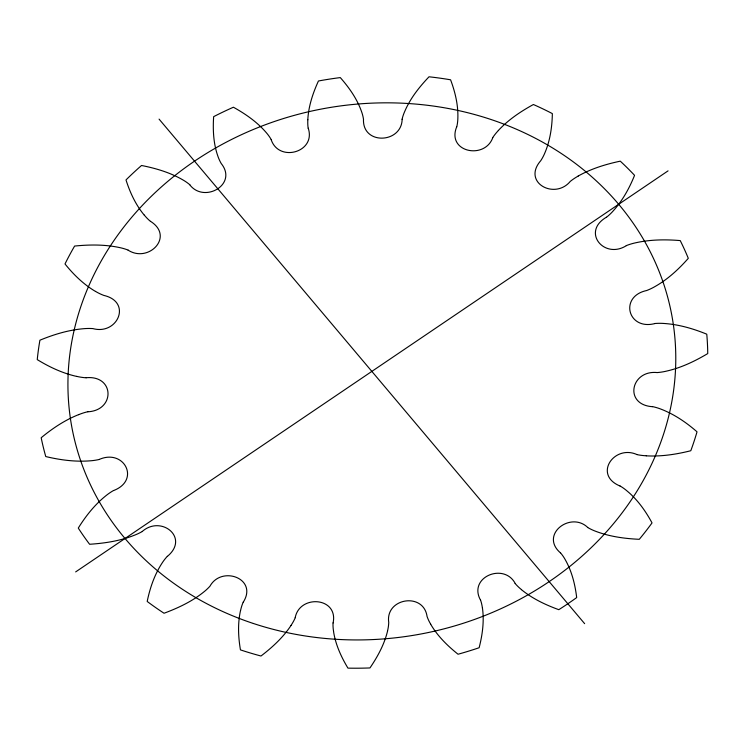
<?xml version="1.0" encoding="UTF-8"?>
<svg xmlns="http://www.w3.org/2000/svg" width="745" height="745" viewBox="0 0 745 745"><rect width="100%" height="100%" fill="white"/><g stroke="black" fill="none" stroke-linecap="round" stroke-linejoin="round"><path stroke-width="1.12" d="M307.806 119.74C308.505 106.246 312.863 93.209 318.441 80.991A337.28 295.271 -10.7 0 1 340.288 77.592C349.107 87.584 356.976 98.74 361.474 111.396A52.821 46.246 -10.7 0 1 363.551 119.619M333.108 622.95C338.547 597.09 299.667 594.221 295.197 617.661M402.151 119.284C401.592 143.44 362.759 145.266 363.467 119.638M240.542 610.453C237.627 623.388 238.232 636.882 240.449 649.882A337.28 295.271 -10.7 0 0 260.992 656.01C272.344 647.331 283.053 637.478 290.997 625.511M387.586 630.95C384.364 644.341 377.668 656.624 369.958 667.939A337.28 295.271 -10.7 0 1 347.952 668.135C341.145 656.848 335.539 644.555 333.527 631.434M456.676 126.883C446.413 152.101 484.65 160.035 492.78 137.667M243.27 602.165C258.217 578.567 221.582 565.204 209.96 586.194A52.821 46.246 -10.7 0 1 203.134 592.499C191.512 601.727 177.878 608.088 164.04 613.247A337.28 295.271 -10.7 0 1 147.193 601.448C149.941 588.15 154.392 575.019 161.777 563.555A52.821 46.246 -10.7 0 1 167.308 556.329M498.358 130.477C508.323 119.768 520.634 111.517 533.401 104.514A337.28 295.271 -10.7 0 1 552.352 113.603C552.101 126.939 550.145 140.451 544.912 152.8A52.821 46.246 -10.7 0 1 540.768 160.669C521.733 182.404 554.662 200.265 570.307 181.37A52.821 46.246 -10.7 0 1 578.167 176.099M167.374 556.375C189.863 537.76 161.218 514.804 142.267 531.446M606.411 217.223C581.156 231.928 604.297 259.623 626.331 245.673M75.655 571.909L668.06 170.866M578.139 176.062C591.195 168.705 605.676 164.254 620.278 161.162A337.28 295.271 -10.7 0 1 634.563 175.345C629.385 188.206 622.578 200.582 613.219 210.9A52.821 46.246 -10.7 0 1 606.467 217.27M113.622 490.536C140.628 480.18 124.238 448.62 99.448 459.348M78.625 414.63C64.908 420.068 52.495 428.366 41.18 437.743A337.28 295.271 -10.7 0 0 45.762 456.555C60.168 459.982 75.059 461.984 89.884 460.848A52.821 46.246 -10.7 0 0 99.467 459.423M87.863 411.789C115.345 410.383 114.656 375.014 86.15 377.724M654.771 323.591C627.756 330.556 619.002 296.361 646.716 290.513A52.821 46.246 -10.7 0 0 655.349 286.35C667.958 279.17 678.751 269.159 688.306 258.329A337.28 295.271 -10.7 0 0 680.232 240.588C665.35 239.35 650.189 239.527 635.56 242.814A52.821 46.246 -10.7 0 0 626.303 245.608M646.269 455.828C661.271 456.694 676.283 454.366 690.801 450.734A337.28 295.271 -10.7 0 0 697.022 431.821C686.462 422.592 674.672 414.509 661.56 409.368A52.821 46.246 -10.7 0 0 652.583 406.621M652.555 406.696C623.518 404.814 630.792 369.79 657.239 372.575A52.821 46.246 -10.7 0 0 666.794 371.047C681.34 367.713 694.973 361.176 707.75 353.568A337.28 295.271 -10.7 0 0 706.772 334.188C693.269 328.666 679.03 324.513 664.41 323.498A52.821 46.246 -10.7 0 0 654.771 323.516M76.707 376.421C62.664 373.292 49.468 367.099 37.25 359.612A337.28 295.271 -10.7 0 1 39.913 340.204C53.752 334.505 68.27 330.054 83.235 328.741A52.821 46.246 -10.7 0 1 92.883 328.592C117.673 335.399 132.321 301.93 103.816 295.411A52.821 46.246 -10.7 0 1 95.537 291.407M636.826 454.506C614.076 444.43 593.057 474.844 619.924 485.973M128.121 250.162C148.525 263.348 174.749 236.593 150.527 221.34M95.509 291.444C83.636 284.432 73.597 274.654 65.001 263.954A337.28 295.271 -10.7 0 1 74.612 246.055C89.409 244.574 104.514 244.407 119.126 247.47A52.821 46.246 -10.7 0 1 128.159 250.097M587.703 527.423C570.428 510.949 539.501 534.78 560.408 552.827M521.444 589.658C532.442 598.682 545.498 604.847 558.797 609.68A337.28 295.271 -10.7 0 0 576.686 597.574C575.112 584.518 571.871 571.443 565.38 559.914A52.821 46.246 -10.7 0 0 560.473 552.781M189.779 184.807C204.204 203.739 238.111 184.415 221.218 163.518A52.821 46.246 -10.7 0 1 217.726 155.733C213.387 143.254 212.791 129.76 213.647 116.658A337.28 295.271 -10.7 0 1 233.409 107.224C245.505 113.957 257.146 122.003 266.216 132.573A52.821 46.246 -10.7 0 1 271.245 139.632M159.067 119.116L584.639 623.667M144.26 215.128C135.73 204.884 130.021 192.564 125.998 179.927A337.28 295.271 -10.7 0 1 141.531 165.483C155.696 168.286 169.813 172.421 182.404 179.629A52.821 46.246 -10.7 0 1 189.835 184.751M515.195 583.437C503.946 562.279 467.962 577.142 480.46 600.023M430.675 624.245C437.548 636.044 447.447 645.766 458.045 654.231A337.28 295.271 -10.7 0 0 479.137 647.731C482.415 634.908 484.297 621.47 482.481 608.265M271.171 139.66C278.863 162.773 316.253 152.241 308.244 128.224M308.16 128.242A52.821 46.246 -10.7 0 1 307.853 119.74M402.077 119.275A52.821 46.246 -10.7 0 1 404.917 111.014C410.476 98.098 419.398 86.923 429.018 76.791A337.28 295.271 -10.7 0 1 450.585 79.799C455.176 92.101 458.333 105.185 457.849 118.39A52.821 46.246 -10.7 0 1 456.76 126.901M492.715 137.629A52.821 46.246 -10.7 0 1 498.396 130.505M646.278 455.782A52.821 46.246 -10.7 0 1 636.807 454.571M619.97 485.908A52.821 46.246 -10.7 0 1 627.271 491.16C637.683 499.802 645.617 511.079 652.033 522.906A337.28 295.271 -10.7 0 1 639.284 539.306C624.608 538.626 609.81 536.614 596 531.409A52.821 46.246 -10.7 0 1 587.656 527.488M521.481 589.621A52.821 46.246 -10.7 0 1 515.13 583.484M480.544 600.004A52.821 46.246 -10.7 0 1 482.425 608.274M430.722 624.226A52.821 46.246 -10.7 0 1 427.071 616.497C423.579 591.781 385.081 598.077 388.741 622.447A52.821 46.246 -10.7 0 1 387.54 630.941M333.583 631.434A52.821 46.246 -10.7 0 1 333.034 622.95M295.271 617.689A52.821 46.246 -10.7 0 1 290.95 625.483M240.588 610.453A52.821 46.246 -10.7 0 1 243.196 602.146M142.304 531.502A52.821 46.246 -10.7 0 1 133.597 535.543C119.6 541.019 104.542 543.282 89.605 544.269A337.28 295.271 -10.7 0 1 78.281 528.084C85.749 516.043 94.699 504.747 105.781 495.835A52.821 46.246 -10.7 0 1 113.585 490.48M78.644 414.667A52.821 46.246 -10.7 0 1 87.845 411.715M86.141 377.799A52.821 46.246 -10.7 0 1 76.716 376.374M150.471 221.386A52.821 46.246 -10.7 0 1 144.306 215.1M253.384 623.49A305.152 267.148 -10.7 0 0 673.48 325.481A305.152 267.148 -10.7 0 0 188.708 165.194A305.152 267.148 -10.7 0 0 253.384 623.49"/></g></svg>
